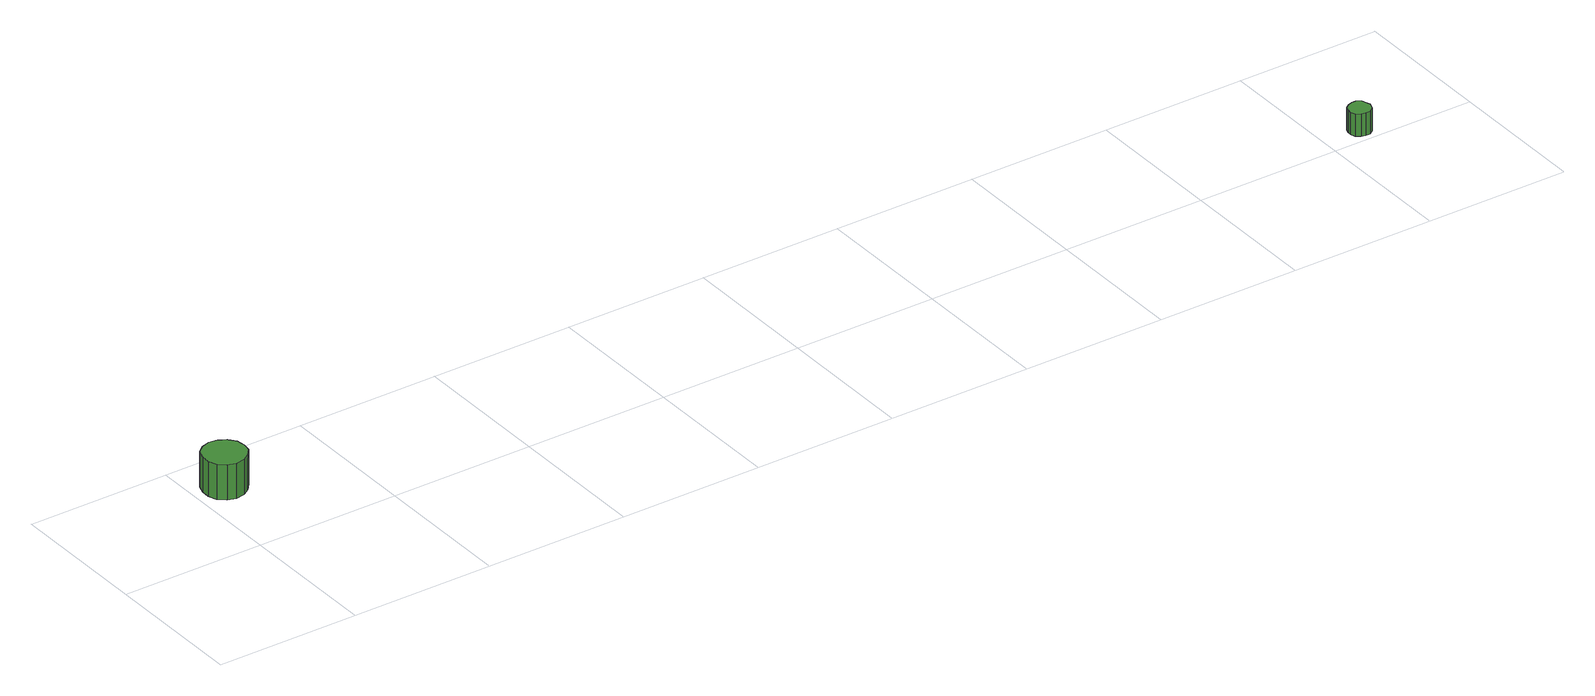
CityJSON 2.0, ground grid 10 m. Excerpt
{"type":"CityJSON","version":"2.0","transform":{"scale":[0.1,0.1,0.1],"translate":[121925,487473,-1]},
"CityObjects":{
"tree1":{"type":"SolitaryVegetationObject","attributes":{"function":"something"},"geometry":[{"type":"MultiSurface","lod":"1","boundaries":[[[0,1,2,3,4,5,6,7,8,9,10,11,12,13,14]],[[15,16,17,18,19,20,21,22,23,24,25,26,27,28,29]],[[0,29,28,1]],[[1,28,27,2]],[[2,27,26,3]],[[3,26,25,4]],[[4,25,24,5]],[[5,24,23,6]],[[6,23,22,7]],[[7,22,21,8]],[[8,21,20,9]],[[9,20,19,10]],[[10,19,18,11]],[[11,18,17,12]],[[12,17,16,13]],[[13,16,15,14]],[[14,15,29,0]]]}]},
"tree2":{"type":"SolitaryVegetationObject","attributes":{"function":"something"},"geometry":[{"type":"MultiSurface","lod":"1","boundaries":[[[30,31,32,33,34,35,36,37,38,39,40,41,42,43,44]],[[45,46,47,48,49,50,51,52,53,54,55,56,57,58,59]],[[30,59,58,31]],[[31,58,57,32]],[[32,57,56,33]],[[33,56,55,34]],[[34,55,54,35]],[[35,54,53,36]],[[36,53,52,37]],[[37,52,51,38]],[[38,51,50,39]],[[39,50,49,40]],[[40,49,48,41]],[[41,48,47,42]],[[42,47,46,43]],[[43,46,45,44]],[[44,45,59,30]]]}]}
},
"vertices":[
[36,68,32],[35,74,32],[31,79,32],[26,82,32],[20,83,32],[14,81,32],[9,77,32],[7,71,32],[7,65,32],[9,59,32],[14,55,32],[20,53,32],[26,54,32],[31,57,32],[35,62,32],[35,62,7],[31,57,7],[26,54,7],[20,53,7],[14,55,7],[9,59,7],[7,65,7],[7,71,7],[9,77,7],[14,81,7],[20,83,7],[26,82,7],[31,79,7],[35,74,7],[36,68,7],
[834,11,23],[833,14,23],[832,17,23],[829,19,23],[826,19,23],[823,18,23],[820,16,23],[819,13,23],[819,10,23],[820,7,23],[823,5,23],[826,4,23],[829,4,23],[832,6,23],[833,8,23],[833,8,7],[832,6,7],[829,4,7],[826,4,7],[823,5,7],[820,7,7],[819,10,7],[819,13,7],[820,16,7],[823,18,7],[826,19,7],[829,19,7],[832,17,7],[833,14,7],[834,11,7]
]}
